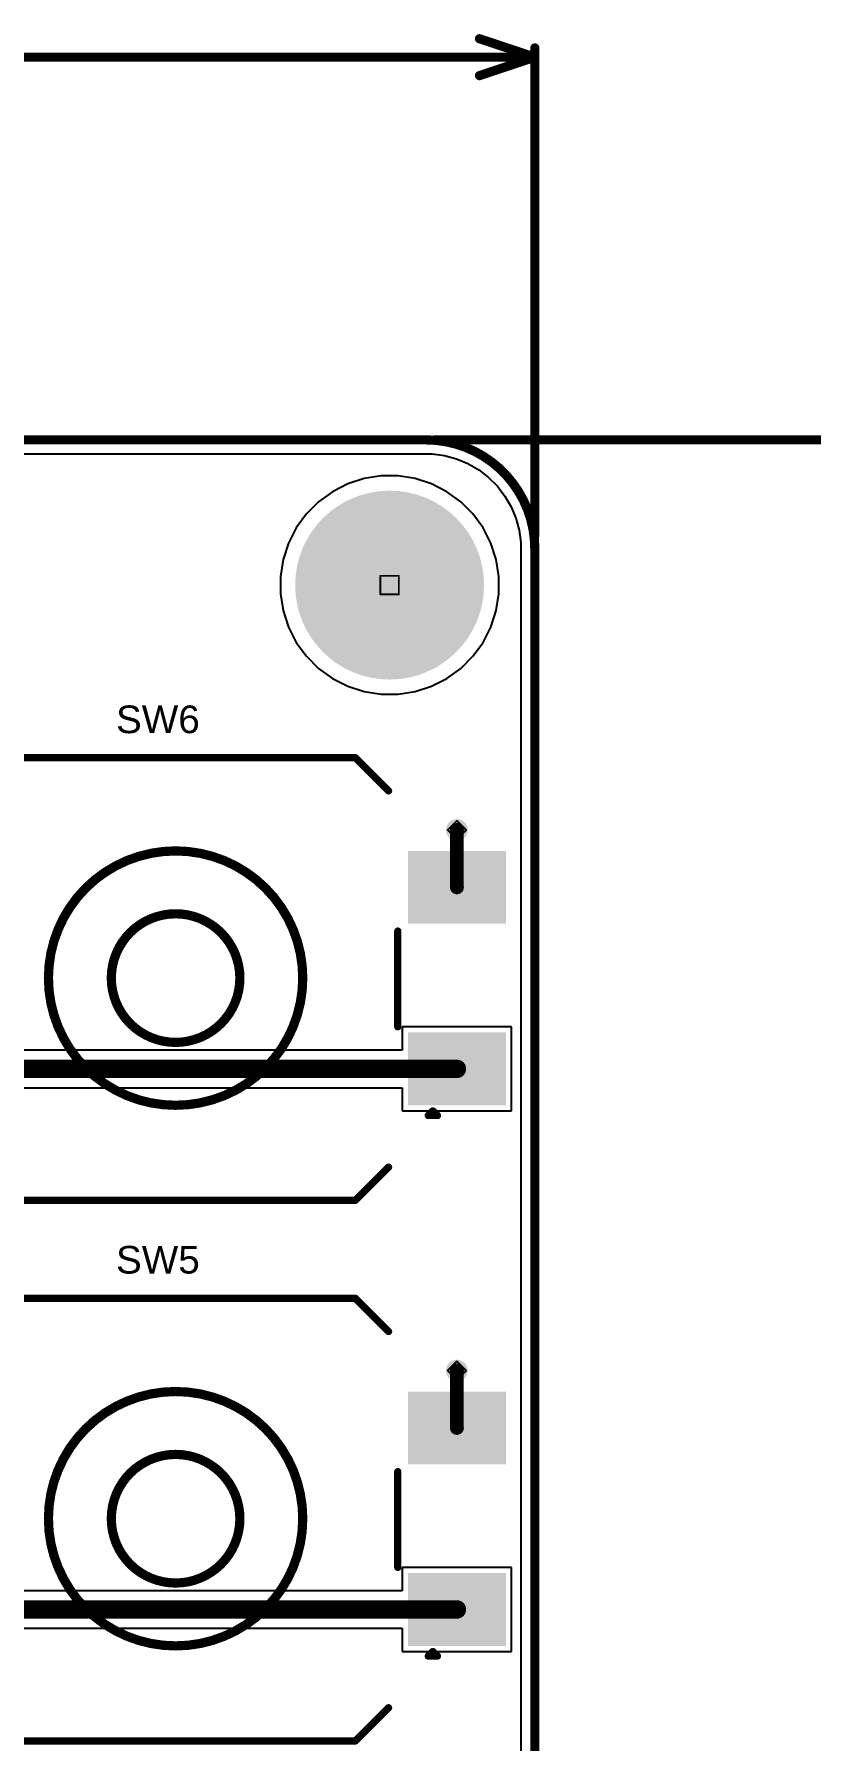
# Model space of a CAD drawing. Header units: inches. Extents: x -14 to 270, y -5 to 115.
# Drawn here: x 123.21 to 144.61, y 19.67 to 66.68 of the extents above; entities that cross this region are included whole.
import ezdxf

# ---------------------------------------------------------------- set-up
doc = ezdxf.new("R2010")
doc.units = ezdxf.units.IN
for name, color, linetype in [('Board Outline', 216, 'Continuous'), ('Bottom Layer', 5, 'Continuous'), ('Bottom Solder', 6, 'Continuous'), ('Dimensions', 6, 'Continuous'), ('Drill Drawing', 1, 'Continuous'), ('Multi-Layer', 9, 'Continuous'), ('Pad Holes', 156, 'Continuous'), ('Top Layer', 1, 'Continuous'), ('Top Overlay', 2, 'Continuous'), ('Top Paste', 8, 'Continuous'), ('Top Solder', 216, 'Continuous'), ('Via Holes', 16, 'Continuous')]:
    doc.layers.add(name, color=color, linetype=linetype)
doc.styles.add('Arial', font='', dxfattribs={"height": 0.2})
doc.styles.get('Arial').set_extended_font_data('Arial')

# ---------------------------------------------------------------- blocks, each defined once
blk = doc.blocks.new('TL3300CF160Q__53')
at = {"layer": 'Top Layer'}
for points in [[(-6.5, 1.6), (-9, 1.6), (-9, 3.4), (-6.5, 3.4)], [(9, 1.6), (6.5, 1.6), (6.5, 3.4), (9, 3.4)], [(-6.5, -3.4), (-9, -3.4), (-9, -1.6), (-6.5, -1.6)], [(9, -3.4), (6.5, -3.4), (6.5, -1.6), (9, -1.6)]]:
    blk.add_hatch(color=1, dxfattribs=at).paths.add_polyline_path(points)
at = {"layer": 'Top Paste'}
for points in [[(-6.5, 1.6), (-9, 1.6), (-9, 3.4), (-6.5, 3.4)], [(9, 1.6), (6.5, 1.6), (6.5, 3.4), (9, 3.4)], [(-6.5, -3.4), (-9, -3.4), (-9, -1.6), (-6.5, -1.6)], [(9, -3.4), (6.5, -3.4), (6.5, -1.6), (9, -1.6)]]:
    blk.add_hatch(color=8, dxfattribs=at).paths.add_polyline_path(points)
at = {"layer": 'Top Solder'}
for points in [[(-6.398, 1.498), (-9.102, 1.498), (-9.102, 3.502), (-6.398, 3.502)], [(9.102, 1.498), (6.398, 1.498), (6.398, 3.502), (9.102, 3.502)], [(-6.398, -3.502), (-9.102, -3.502), (-9.102, -1.498), (-6.398, -1.498)], [(9.102, -3.502), (6.398, -3.502), (6.398, -1.498), (9.102, -1.498)]]:
    blk.add_hatch(color=216, dxfattribs=at).paths.add_polyline_path(points)
at = {"layer": 'Top Overlay'}
for points in [[(-4.953, 6.121, 0.2, 0.2, 0), (-5.867, 5.207, 0.2, 0.2, 0)], [(4.877, 6.121, 0.2, 0.2, 0), (-4.953, 6.121, 0.2, 0.2, 0)], [(5.791, 5.207, 0.2, 0.2, 0), (4.877, 6.121, 0.2, 0.2, 0)], [(-7.087, 3.658, 0.2, 0.2, 0), (-7.214, 3.785, 0.2, 0.2, 0)], [(-6.96, 3.785, 0.2, 0.2, 0), (-7.214, 3.785, 0.2, 0.2, 0)], [(-6.96, 3.785, 0.2, 0.2, 0), (-7.087, 3.658, 0.2, 0.2, 0)], [(-6.121, 1.342, 0.2, 0.2, 0), (-6.121, -1.295, 0.2, 0.2, 0)], [(6.147, 1.368, 0.2, 0.2, 0), (6.147, -1.397, 0.2, 0.2, 0)], [(-4.953, -6.071, 0.2, 0.2, 0), (-5.867, -5.156, 0.2, 0.2, 0)], [(5.791, -5.156, 0.2, 0.2, 0), (4.877, -6.071, 0.2, 0.2, 0)], [(4.877, -6.071, 0.2, 0.2, 0), (-4.953, -6.071, 0.2, 0.2, 0)]]:
    blk.add_lwpolyline(points, format="xyseb", dxfattribs=at)
for points in [[(-5.003, 6.121, 0.1, 0.1, 1), (-4.903, 6.121, 0.1, 0.1, 1)], [(-5.003, 6.121, 0.1, 0.1, 1), (-4.903, 6.121, 0.1, 0.1, 1)], [(4.827, 6.121, 0.1, 0.1, 1), (4.927, 6.121, 0.1, 0.1, 1)], [(4.827, 6.121, 0.1, 0.1, 1), (4.927, 6.121, 0.1, 0.1, 1)], [(-5.917, 5.207, 0.1, 0.1, 1), (-5.817, 5.207, 0.1, 0.1, 1)], [(5.741, 5.207, 0.1, 0.1, 1), (5.841, 5.207, 0.1, 0.1, 1)], [(-7.264, 3.785, 0.1, 0.1, 1), (-7.164, 3.785, 0.1, 0.1, 1)], [(-7.264, 3.785, 0.1, 0.1, 1), (-7.164, 3.785, 0.1, 0.1, 1)], [(-7.01, 3.785, 0.1, 0.1, 1), (-6.91, 3.785, 0.1, 0.1, 1)], [(-7.01, 3.785, 0.1, 0.1, 1), (-6.91, 3.785, 0.1, 0.1, 1)], [(-7.137, 3.658, 0.1, 0.1, 1), (-7.037, 3.658, 0.1, 0.1, 1)], [(-7.137, 3.658, 0.1, 0.1, 1), (-7.037, 3.658, 0.1, 0.1, 1)], [(3.503, 0, 0.254, 0.254, 1), (-3.503, 0, 0.254, 0.254, 1)], [(1.771, 0, 0.254, 0.254, 1), (-1.771, 0, 0.254, 0.254, 1)], [(-6.171, 1.342, 0.1, 0.1, 1), (-6.071, 1.342, 0.1, 0.1, 1)], [(6.097, 1.368, 0.1, 0.1, 1), (6.197, 1.368, 0.1, 0.1, 1)], [(-3.567, 0, 0.127, 0.127, 1), (-3.44, 0, 0.127, 0.127, 1)], [(-1.834, 0, 0.127, 0.127, 1), (-1.707, 0, 0.127, 0.127, 1)], [(1.707, 0, 0.127, 0.127, 1), (1.834, 0, 0.127, 0.127, 1)], [(3.44, 0, 0.127, 0.127, 1), (3.567, 0, 0.127, 0.127, 1)], [(-6.171, -1.295, 0.1, 0.1, 1), (-6.071, -1.295, 0.1, 0.1, 1)], [(6.097, -1.397, 0.1, 0.1, 1), (6.197, -1.397, 0.1, 0.1, 1)], [(-5.917, -5.156, 0.1, 0.1, 1), (-5.817, -5.156, 0.1, 0.1, 1)], [(5.741, -5.156, 0.1, 0.1, 1), (5.841, -5.156, 0.1, 0.1, 1)], [(-5.003, -6.071, 0.1, 0.1, 1), (-4.903, -6.071, 0.1, 0.1, 1)], [(-5.003, -6.071, 0.1, 0.1, 1), (-4.903, -6.071, 0.1, 0.1, 1)], [(4.827, -6.071, 0.1, 0.1, 1), (4.927, -6.071, 0.1, 0.1, 1)], [(4.827, -6.071, 0.1, 0.1, 1), (4.927, -6.071, 0.1, 0.1, 1)]]:
    blk.add_lwpolyline(points, format="xyseb", close=True, dxfattribs=at)
blk = doc.blocks.new('TL3300CF160Q__54')
at = {"layer": 'Top Layer'}
for points in [[(-6.5, 1.6), (-9, 1.6), (-9, 3.4), (-6.5, 3.4)], [(9, 1.6), (6.5, 1.6), (6.5, 3.4), (9, 3.4)], [(-6.5, -3.4), (-9, -3.4), (-9, -1.6), (-6.5, -1.6)], [(9, -3.4), (6.5, -3.4), (6.5, -1.6), (9, -1.6)]]:
    blk.add_hatch(color=1, dxfattribs=at).paths.add_polyline_path(points)
at = {"layer": 'Top Paste'}
for points in [[(-6.5, 1.6), (-9, 1.6), (-9, 3.4), (-6.5, 3.4)], [(9, 1.6), (6.5, 1.6), (6.5, 3.4), (9, 3.4)], [(-6.5, -3.4), (-9, -3.4), (-9, -1.6), (-6.5, -1.6)], [(9, -3.4), (6.5, -3.4), (6.5, -1.6), (9, -1.6)]]:
    blk.add_hatch(color=8, dxfattribs=at).paths.add_polyline_path(points)
at = {"layer": 'Top Solder'}
for points in [[(-6.398, 1.498), (-9.102, 1.498), (-9.102, 3.502), (-6.398, 3.502)], [(9.102, 1.498), (6.398, 1.498), (6.398, 3.502), (9.102, 3.502)], [(-6.398, -3.502), (-9.102, -3.502), (-9.102, -1.498), (-6.398, -1.498)], [(9.102, -3.502), (6.398, -3.502), (6.398, -1.498), (9.102, -1.498)]]:
    blk.add_hatch(color=216, dxfattribs=at).paths.add_polyline_path(points)
at = {"layer": 'Top Overlay'}
for points in [[(-4.953, 6.121, 0.2, 0.2, 0), (-5.867, 5.207, 0.2, 0.2, 0)], [(4.877, 6.121, 0.2, 0.2, 0), (-4.953, 6.121, 0.2, 0.2, 0)], [(5.791, 5.207, 0.2, 0.2, 0), (4.877, 6.121, 0.2, 0.2, 0)], [(-7.087, 3.658, 0.2, 0.2, 0), (-7.214, 3.785, 0.2, 0.2, 0)], [(-6.96, 3.785, 0.2, 0.2, 0), (-7.214, 3.785, 0.2, 0.2, 0)], [(-6.96, 3.785, 0.2, 0.2, 0), (-7.087, 3.658, 0.2, 0.2, 0)], [(-6.121, 1.342, 0.2, 0.2, 0), (-6.121, -1.295, 0.2, 0.2, 0)], [(6.147, 1.368, 0.2, 0.2, 0), (6.147, -1.397, 0.2, 0.2, 0)], [(-4.953, -6.071, 0.2, 0.2, 0), (-5.867, -5.156, 0.2, 0.2, 0)], [(5.791, -5.156, 0.2, 0.2, 0), (4.877, -6.071, 0.2, 0.2, 0)], [(4.877, -6.071, 0.2, 0.2, 0), (-4.953, -6.071, 0.2, 0.2, 0)]]:
    blk.add_lwpolyline(points, format="xyseb", dxfattribs=at)
for points in [[(-5.003, 6.121, 0.1, 0.1, 1), (-4.903, 6.121, 0.1, 0.1, 1)], [(-5.003, 6.121, 0.1, 0.1, 1), (-4.903, 6.121, 0.1, 0.1, 1)], [(4.827, 6.121, 0.1, 0.1, 1), (4.927, 6.121, 0.1, 0.1, 1)], [(4.827, 6.121, 0.1, 0.1, 1), (4.927, 6.121, 0.1, 0.1, 1)], [(-5.917, 5.207, 0.1, 0.1, 1), (-5.817, 5.207, 0.1, 0.1, 1)], [(5.741, 5.207, 0.1, 0.1, 1), (5.841, 5.207, 0.1, 0.1, 1)], [(-7.264, 3.785, 0.1, 0.1, 1), (-7.164, 3.785, 0.1, 0.1, 1)], [(-7.264, 3.785, 0.1, 0.1, 1), (-7.164, 3.785, 0.1, 0.1, 1)], [(-7.01, 3.785, 0.1, 0.1, 1), (-6.91, 3.785, 0.1, 0.1, 1)], [(-7.01, 3.785, 0.1, 0.1, 1), (-6.91, 3.785, 0.1, 0.1, 1)], [(-7.137, 3.658, 0.1, 0.1, 1), (-7.037, 3.658, 0.1, 0.1, 1)], [(-7.137, 3.658, 0.1, 0.1, 1), (-7.037, 3.658, 0.1, 0.1, 1)], [(3.503, 0, 0.254, 0.254, 1), (-3.503, 0, 0.254, 0.254, 1)], [(1.771, 0, 0.254, 0.254, 1), (-1.771, 0, 0.254, 0.254, 1)], [(-6.171, 1.342, 0.1, 0.1, 1), (-6.071, 1.342, 0.1, 0.1, 1)], [(6.097, 1.368, 0.1, 0.1, 1), (6.197, 1.368, 0.1, 0.1, 1)], [(-3.567, 0, 0.127, 0.127, 1), (-3.44, 0, 0.127, 0.127, 1)], [(-1.834, 0, 0.127, 0.127, 1), (-1.707, 0, 0.127, 0.127, 1)], [(1.707, 0, 0.127, 0.127, 1), (1.834, 0, 0.127, 0.127, 1)], [(3.44, 0, 0.127, 0.127, 1), (3.567, 0, 0.127, 0.127, 1)], [(-6.171, -1.295, 0.1, 0.1, 1), (-6.071, -1.295, 0.1, 0.1, 1)], [(6.097, -1.397, 0.1, 0.1, 1), (6.197, -1.397, 0.1, 0.1, 1)], [(-5.917, -5.156, 0.1, 0.1, 1), (-5.817, -5.156, 0.1, 0.1, 1)], [(5.741, -5.156, 0.1, 0.1, 1), (5.841, -5.156, 0.1, 0.1, 1)], [(-5.003, -6.071, 0.1, 0.1, 1), (-4.903, -6.071, 0.1, 0.1, 1)], [(-5.003, -6.071, 0.1, 0.1, 1), (-4.903, -6.071, 0.1, 0.1, 1)], [(4.827, -6.071, 0.1, 0.1, 1), (4.927, -6.071, 0.1, 0.1, 1)], [(4.827, -6.071, 0.1, 0.1, 1), (4.927, -6.071, 0.1, 0.1, 1)]]:
    blk.add_lwpolyline(points, format="xyseb", close=True, dxfattribs=at)

msp = doc.modelspace()

# ---------------------------------------------------------------- hatches: boundary and pattern name
at = {"layer": 'Bottom Layer'}
h = msp.add_hatch(color=5, dxfattribs=at)
edge = h.paths.add_edge_path()
edge.add_arc((133, 51.5), 2.5, 0, 360)
h = msp.add_hatch(color=5, dxfattribs=at)
edge = h.paths.add_edge_path()
edge.add_arc((134.854, 44.755), 0.3, 0, 360)
h = msp.add_hatch(color=5, dxfattribs=at)
edge = h.paths.add_edge_path()
edge.add_arc((134.854, 29.866), 0.3, 0, 360)
at = {"layer": 'Bottom Solder'}
h = msp.add_hatch(color=6, dxfattribs=at)
edge = h.paths.add_edge_path()
edge.add_arc((133, 51.5), 2.602, 0, 360)
at = {"layer": 'Multi-Layer'}
h = msp.add_hatch(color=9, dxfattribs=at)
edge = h.paths.add_edge_path()
edge.add_arc((133, 51.5), 2.5, 0, 360)
at = {"layer": 'Pad Holes'}
h = msp.add_hatch(color=7, dxfattribs=at)
edge = h.paths.add_edge_path()
edge.add_arc((133, 51.5), 1.5, 0, 360)
at = {"layer": 'Top Layer'}
h = msp.add_hatch(color=1, dxfattribs=at)
edge = h.paths.add_edge_path()
edge.add_arc((133, 51.5), 2.5, 0, 360)
h = msp.add_hatch(color=1, dxfattribs=at)
edge = h.paths.add_edge_path()
edge.add_arc((134.854, 44.755), 0.3, 0, 360)
h = msp.add_hatch(color=1, dxfattribs=at)
edge = h.paths.add_edge_path()
edge.add_arc((134.854, 29.866), 0.3, 0, 360)
at = {"layer": 'Top Solder'}
h = msp.add_hatch(color=216, dxfattribs=at)
edge = h.paths.add_edge_path()
edge.add_arc((133, 51.5), 2.602, 0, 360)
at = {"layer": 'Via Holes'}
h = msp.add_hatch(color=7, dxfattribs=at)
edge = h.paths.add_edge_path()
edge.add_arc((134.854, 44.755), 0.15, 0, 360)
h = msp.add_hatch(color=7, dxfattribs=at)
edge = h.paths.add_edge_path()
edge.add_arc((134.854, 29.866), 0.15, 0, 360)

# ---------------------------------------------------------------- linework, layer by layer
at = {"layer": 'Board Outline'}
for points in [[(106.106, 55.5, 0.254, 0.254, 0), (134, 55.5, 0.254, 0.254, 0)], [(134, 55.5, 0.254, 0.254, -0.414214), (137, 52.5, 0.254, 0.254, 0)], [(137, 52.5, 0.254, 0.254, 0), (137, -1.007, 0.254, 0.254, 0)]]:
    msp.add_lwpolyline(points, format="xyseb", dxfattribs=at)
for points in [[(133.937, 55.5, 0.127, 0.127, 1), (134.064, 55.5, 0.127, 0.127, 1)], [(133.937, 55.5, 0.127, 0.127, 1), (134.064, 55.5, 0.127, 0.127, 1)], [(136.937, 52.5, 0.127, 0.127, 1), (137.064, 52.5, 0.127, 0.127, 1)], [(136.937, 52.5, 0.127, 0.127, 1), (137.064, 52.5, 0.127, 0.127, 1)]]:
    msp.add_lwpolyline(points, format="xyseb", close=True, dxfattribs=at)
at = {"layer": 'Bottom Layer'}
for p, q in [((106.494, 55.112), (134, 55.112)), ((134, 55.112), (134.171, 55.112)), ((134.171, 55.112), (134.511, 55.067)), ((134.511, 55.067), (134.841, 54.978)), ((134.841, 54.978), (135.158, 54.847)), ((135.158, 54.847), (135.454, 54.676)), ((135.454, 54.676), (135.726, 54.468)), ((131.423, 54.073), (131.04, 53.794)), ((131.845, 54.288), (131.423, 54.073)), ((132.296, 54.434), (131.845, 54.288)), ((132.763, 54.508), (132.296, 54.434)), ((133.237, 54.508), (132.763, 54.508)), ((133.704, 54.434), (133.237, 54.508)), ((134.155, 54.288), (133.704, 54.434)), ((134.577, 54.073), (134.155, 54.288)), ((134.96, 53.794), (134.577, 54.073)), ((135.726, 54.468), (135.968, 54.226)), ((135.968, 54.226), (136.176, 53.954)), ((131.04, 53.794), (130.706, 53.46)), ((135.294, 53.46), (134.96, 53.794)), ((136.176, 53.954), (136.347, 53.658)), ((136.347, 53.658), (136.478, 53.341)), ((130.706, 53.46), (130.427, 53.077)), ((135.573, 53.077), (135.294, 53.46)), ((136.478, 53.341), (136.567, 53.011)), ((130.212, 52.655), (130.066, 52.204)), ((130.427, 53.077), (130.212, 52.655)), ((135.788, 52.655), (135.573, 53.077)), ((135.934, 52.204), (135.788, 52.655)), ((136.567, 53.011), (136.612, 52.671)), ((136.612, 52.671), (136.612, 52.5)), ((130.066, 52.204), (129.992, 51.737)), ((136.008, 51.737), (135.934, 52.204)), ((136.612, 52.5), (136.612, -1.007)), ((129.992, 51.737), (129.992, 51.263)), ((136.008, 51.263), (136.008, 51.737)), ((129.992, 51.263), (130.066, 50.796)), ((135.934, 50.796), (136.008, 51.263)), ((130.066, 50.796), (130.212, 50.345)), ((135.788, 50.345), (135.934, 50.796)), ((130.212, 50.345), (130.427, 49.923)), ((135.573, 49.923), (135.788, 50.345)), ((130.427, 49.923), (130.706, 49.54)), ((135.294, 49.54), (135.573, 49.923)), ((130.706, 49.54), (131.04, 49.206)), ((134.96, 49.206), (135.294, 49.54)), ((131.04, 49.206), (131.423, 48.927)), ((131.423, 48.927), (131.845, 48.712)), ((134.155, 48.712), (134.577, 48.927)), ((134.577, 48.927), (134.96, 49.206)), ((131.845, 48.712), (132.296, 48.566)), ((132.296, 48.566), (132.763, 48.492)), ((132.763, 48.492), (133.237, 48.492)), ((133.237, 48.492), (133.704, 48.566)), ((133.704, 48.566), (134.155, 48.712))]:
    msp.add_line(p, q, dxfattribs=at)
at = {"layer": 'Dimensions'}
for points in [[(135.476, 66.548, 0.254, 0.254, 0), (137, 66.04, 0.254, 0.254, 0)], [(137, 52.881, 0.254, 0.254, 0), (137, 66.294, 0.254, 0.254, 0)], [(72.099, 66.04, 0.254, 0.254, 0), (137, 66.04, 0.254, 0.254, 0)], [(135.476, 65.532, 0.254, 0.254, 0), (137, 66.04, 0.254, 0.254, 0)], [(134.254, 55.5, 0.254, 0.254, 0), (149.352, 55.5, 0.254, 0.254, 0)]]:
    msp.add_lwpolyline(points, format="xyseb", dxfattribs=at)
for points in [[(135.413, 66.548, 0.127, 0.127, 1), (135.54, 66.548, 0.127, 0.127, 1)], [(136.937, 66.294, 0.127, 0.127, 1), (137.064, 66.294, 0.127, 0.127, 1)], [(136.937, 66.04, 0.127, 0.127, 1), (137.064, 66.04, 0.127, 0.127, 1)], [(136.937, 66.04, 0.127, 0.127, 1), (137.064, 66.04, 0.127, 0.127, 1)], [(136.937, 66.04, 0.127, 0.127, 1), (137.064, 66.04, 0.127, 0.127, 1)], [(135.413, 65.532, 0.127, 0.127, 1), (135.54, 65.532, 0.127, 0.127, 1)], [(134.191, 55.5, 0.127, 0.127, 1), (134.318, 55.5, 0.127, 0.127, 1)], [(136.937, 52.881, 0.127, 0.127, 1), (137.064, 52.881, 0.127, 0.127, 1)]]:
    msp.add_lwpolyline(points, format="xyseb", close=True, dxfattribs=at)
at = {"layer": 'Drill Drawing'}
for points in [[(132.746, 51.754, 0.0508, 0.0508, 0), (133.254, 51.754, 0.0508, 0.0508, 0)], [(132.746, 51.246, 0.0508, 0.0508, 0), (132.746, 51.754, 0.0508, 0.0508, 0)], [(133.254, 51.246, 0.0508, 0.0508, 0), (133.254, 51.754, 0.0508, 0.0508, 0)], [(132.746, 51.246, 0.0508, 0.0508, 0), (133.254, 51.246, 0.0508, 0.0508, 0)], [(134.6, 44.755, 0.0508, 0.0508, 0), (134.854, 45.009, 0.0508, 0.0508, 0)], [(134.6, 44.755, 0.0508, 0.0508, 0), (134.854, 44.501, 0.0508, 0.0508, 0)], [(134.854, 45.009, 0.0508, 0.0508, 0), (135.108, 44.755, 0.0508, 0.0508, 0)], [(134.854, 44.501, 0.0508, 0.0508, 0), (135.108, 44.755, 0.0508, 0.0508, 0)], [(134.6, 29.866, 0.0508, 0.0508, 0), (134.854, 30.12, 0.0508, 0.0508, 0)], [(134.854, 30.12, 0.0508, 0.0508, 0), (135.108, 29.866, 0.0508, 0.0508, 0)], [(134.6, 29.866, 0.0508, 0.0508, 0), (134.854, 29.612, 0.0508, 0.0508, 0)], [(134.854, 29.612, 0.0508, 0.0508, 0), (135.108, 29.866, 0.0508, 0.0508, 0)]]:
    msp.add_lwpolyline(points, format="xyseb", dxfattribs=at)
for points in [[(132.733, 51.754, 0.0254, 0.0254, 1), (132.759, 51.754, 0.0254, 0.0254, 1)], [(132.733, 51.754, 0.0254, 0.0254, 1), (132.759, 51.754, 0.0254, 0.0254, 1)], [(133.241, 51.754, 0.0254, 0.0254, 1), (133.267, 51.754, 0.0254, 0.0254, 1)], [(133.241, 51.754, 0.0254, 0.0254, 1), (133.267, 51.754, 0.0254, 0.0254, 1)], [(132.733, 51.246, 0.0254, 0.0254, 1), (132.759, 51.246, 0.0254, 0.0254, 1)], [(132.733, 51.246, 0.0254, 0.0254, 1), (132.759, 51.246, 0.0254, 0.0254, 1)], [(133.241, 51.246, 0.0254, 0.0254, 1), (133.267, 51.246, 0.0254, 0.0254, 1)], [(133.241, 51.246, 0.0254, 0.0254, 1), (133.267, 51.246, 0.0254, 0.0254, 1)], [(134.588, 44.755, 0.0254, 0.0254, 1), (134.613, 44.755, 0.0254, 0.0254, 1)], [(134.588, 44.755, 0.0254, 0.0254, 1), (134.613, 44.755, 0.0254, 0.0254, 1)], [(134.842, 45.009, 0.0254, 0.0254, 1), (134.867, 45.009, 0.0254, 0.0254, 1)], [(134.842, 45.009, 0.0254, 0.0254, 1), (134.867, 45.009, 0.0254, 0.0254, 1)], [(135.096, 44.755, 0.0254, 0.0254, 1), (135.121, 44.755, 0.0254, 0.0254, 1)], [(135.096, 44.755, 0.0254, 0.0254, 1), (135.121, 44.755, 0.0254, 0.0254, 1)], [(134.842, 44.501, 0.0254, 0.0254, 1), (134.867, 44.501, 0.0254, 0.0254, 1)], [(134.842, 44.501, 0.0254, 0.0254, 1), (134.867, 44.501, 0.0254, 0.0254, 1)], [(134.842, 30.12, 0.0254, 0.0254, 1), (134.867, 30.12, 0.0254, 0.0254, 1)], [(134.842, 30.12, 0.0254, 0.0254, 1), (134.867, 30.12, 0.0254, 0.0254, 1)], [(134.588, 29.866, 0.0254, 0.0254, 1), (134.613, 29.866, 0.0254, 0.0254, 1)], [(134.588, 29.866, 0.0254, 0.0254, 1), (134.613, 29.866, 0.0254, 0.0254, 1)], [(134.842, 29.612, 0.0254, 0.0254, 1), (134.867, 29.612, 0.0254, 0.0254, 1)], [(134.842, 29.612, 0.0254, 0.0254, 1), (134.867, 29.612, 0.0254, 0.0254, 1)], [(135.096, 29.866, 0.0254, 0.0254, 1), (135.121, 29.866, 0.0254, 0.0254, 1)], [(135.096, 29.866, 0.0254, 0.0254, 1), (135.121, 29.866, 0.0254, 0.0254, 1)]]:
    msp.add_lwpolyline(points, format="xyseb", close=True, dxfattribs=at)
at = {"layer": 'Top Layer'}
for p, q in [((106.494, 55.112), (134, 55.112)), ((134, 55.112), (134.171, 55.112)), ((134.171, 55.112), (134.511, 55.067)), ((134.511, 55.067), (134.841, 54.978)), ((134.841, 54.978), (135.158, 54.847)), ((135.158, 54.847), (135.454, 54.676)), ((135.454, 54.676), (135.726, 54.468)), ((131.423, 54.073), (131.04, 53.794)), ((131.845, 54.288), (131.423, 54.073)), ((132.296, 54.434), (131.845, 54.288)), ((132.763, 54.508), (132.296, 54.434)), ((133.237, 54.508), (132.763, 54.508)), ((133.704, 54.434), (133.237, 54.508)), ((134.155, 54.288), (133.704, 54.434)), ((134.577, 54.073), (134.155, 54.288)), ((134.96, 53.794), (134.577, 54.073)), ((135.726, 54.468), (135.968, 54.226)), ((135.968, 54.226), (136.176, 53.954)), ((131.04, 53.794), (130.706, 53.46)), ((135.294, 53.46), (134.96, 53.794)), ((136.176, 53.954), (136.347, 53.658)), ((136.347, 53.658), (136.478, 53.341)), ((130.706, 53.46), (130.427, 53.077)), ((135.573, 53.077), (135.294, 53.46)), ((136.478, 53.341), (136.567, 53.011)), ((130.212, 52.655), (130.066, 52.204)), ((130.427, 53.077), (130.212, 52.655)), ((135.788, 52.655), (135.573, 53.077)), ((135.934, 52.204), (135.788, 52.655)), ((136.567, 53.011), (136.612, 52.671)), ((136.612, 52.671), (136.612, 52.5)), ((130.066, 52.204), (129.992, 51.737)), ((136.008, 51.737), (135.934, 52.204)), ((136.612, 52.5), (136.612, -1.007)), ((129.992, 51.737), (129.992, 51.263)), ((136.008, 51.263), (136.008, 51.737)), ((129.992, 51.263), (130.066, 50.796)), ((135.934, 50.796), (136.008, 51.263)), ((130.066, 50.796), (130.212, 50.345)), ((135.788, 50.345), (135.934, 50.796)), ((130.212, 50.345), (130.427, 49.923)), ((135.573, 49.923), (135.788, 50.345)), ((130.427, 49.923), (130.706, 49.54)), ((135.294, 49.54), (135.573, 49.923)), ((130.706, 49.54), (131.04, 49.206)), ((134.96, 49.206), (135.294, 49.54)), ((131.04, 49.206), (131.423, 48.927)), ((131.423, 48.927), (131.845, 48.712)), ((134.155, 48.712), (134.577, 48.927)), ((134.577, 48.927), (134.96, 49.206)), ((131.845, 48.712), (132.296, 48.566)), ((132.296, 48.566), (132.763, 48.492)), ((132.763, 48.492), (133.237, 48.492)), ((133.237, 48.492), (133.704, 48.566)), ((133.704, 48.566), (134.155, 48.712)), ((136.358, 39.33), (133.35, 39.33)), ((133.35, 39.33), (133.35, 38.693)), ((136.358, 37.022), (136.358, 39.33)), ((133.35, 38.693), (120.858, 38.693)), ((120.858, 37.658), (133.35, 37.658)), ((133.35, 37.658), (133.35, 37.022)), ((133.35, 37.022), (136.358, 37.022)), ((136.358, 24.44), (133.35, 24.44)), ((133.35, 24.44), (133.35, 23.804)), ((136.358, 22.132), (136.358, 24.44)), ((133.35, 23.804), (120.858, 23.804)), ((120.858, 22.768), (133.35, 22.768)), ((133.35, 22.768), (133.35, 22.132)), ((133.35, 22.132), (136.358, 22.132))]:
    msp.add_line(p, q, dxfattribs=at)
for points in [[(134.854, 43.176, 0.381, 0.381, 0), (134.854, 44.755, 0.381, 0.381, 0)], [(119.354, 38.176, 0.508, 0.508, 0), (134.854, 38.176, 0.508, 0.508, 0)], [(134.854, 28.286, 0.381, 0.381, 0), (134.854, 29.866, 0.381, 0.381, 0)], [(119.354, 23.286, 0.508, 0.508, 0), (134.854, 23.286, 0.508, 0.508, 0)]]:
    msp.add_lwpolyline(points, format="xyseb", dxfattribs=at)
for points in [[(134.759, 44.755, 0.191, 0.191, 1), (134.95, 44.755, 0.191, 0.191, 1)], [(134.759, 43.176, 0.191, 0.191, 1), (134.95, 43.176, 0.191, 0.191, 1)], [(134.727, 38.176, 0.254, 0.254, 1), (134.981, 38.176, 0.254, 0.254, 1)], [(134.759, 29.866, 0.191, 0.191, 1), (134.95, 29.866, 0.191, 0.191, 1)], [(134.759, 28.286, 0.191, 0.191, 1), (134.95, 28.286, 0.191, 0.191, 1)], [(134.727, 23.286, 0.254, 0.254, 1), (134.981, 23.286, 0.254, 0.254, 1)]]:
    msp.add_lwpolyline(points, format="xyseb", close=True, dxfattribs=at)

# ---------------------------------------------------------------- block references
at = {"rotation": 180}
for name, p in [('TL3300CF160Q__53', (127.104, 40.676)), ('TL3300CF160Q__54', (127.104, 25.786))]:
    msp.add_blockref(name, p, dxfattribs=at)

# ---------------------------------------------------------------- texts
at = {"layer": 'Top Overlay', "style": 'Arial'}
for s, p in [('SW6', (125.463, 47.422)), ('SW5', (125.463, 32.538))]:
    msp.add_text(s, height=0.762, dxfattribs=at).set_placement(p)

doc.saveas('drawing.dxf')
